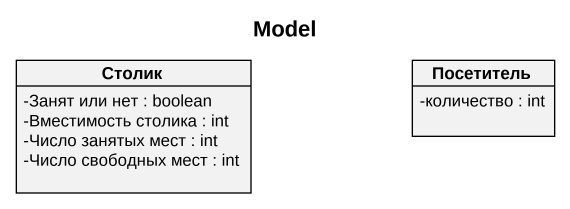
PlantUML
@startuml
title Model
hide circle
hide empty members
skinparam classAttributeIconSize 0
class Столик {
  -Занят или нет : boolean
  -Вместимость столика : int
  -Число занятых мест : int
  -Число свободных мест : int
}
class Посетитель {
  -количество : int
}
@enduml
